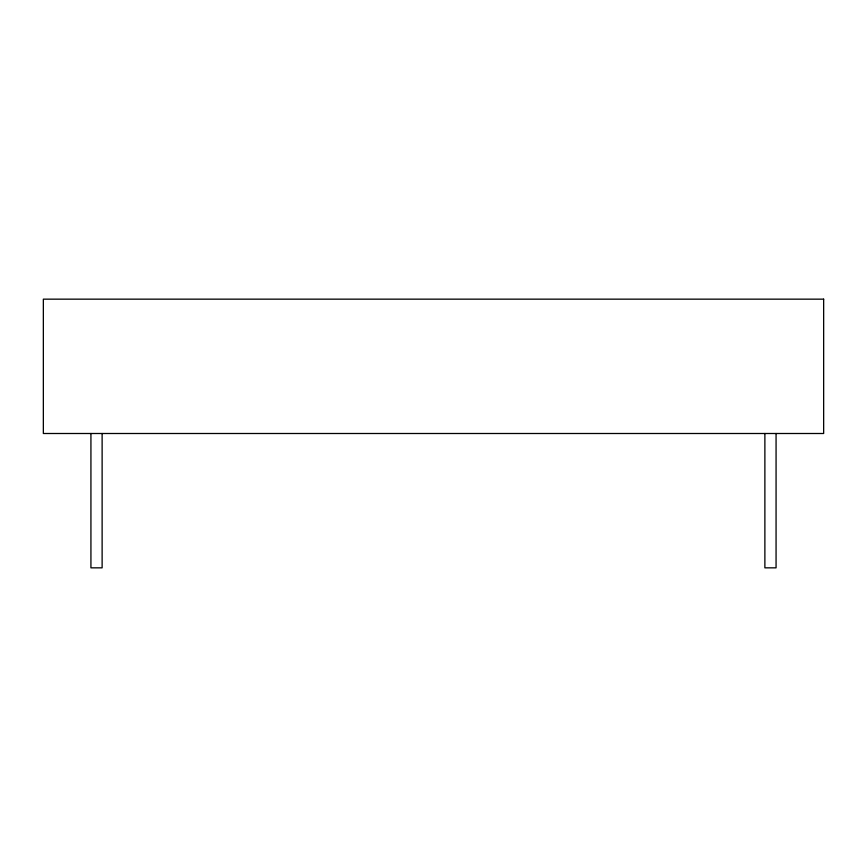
<?xml version="1.0" encoding="UTF-8"?>
<svg xmlns="http://www.w3.org/2000/svg" width="867" height="867" viewBox="0 0 867 867"><rect width="100%" height="100%" fill="white"/><g stroke="black" fill="none" stroke-linecap="round" stroke-linejoin="round"><path stroke-width="1.3" d="M776.073 433.5L776.063 567.842L764.878 567.842L764.878 433.5M102.122 433.5L102.122 567.842L90.927 567.842L90.927 433.5M823.65 299.158L43.35 299.158L43.35 433.5L823.65 433.5L823.65 299.158"/></g></svg>
